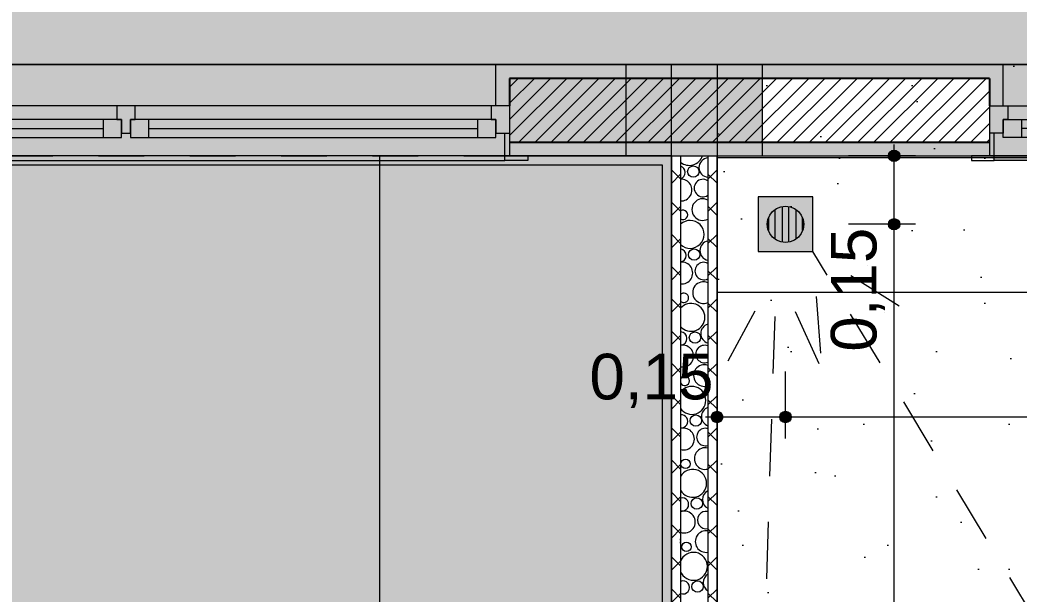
# Model space of a CAD drawing. Header units: metres. Extents: x -77 to -41.1, y -68 to -27.7.
# Drawn here: x -52.601 to -50.412, y -33.761 to -32.502 of the extents above; entities that cross this region are included whole.
import ezdxf
from ezdxf.enums import TextEntityAlignment as Align

# ---------------------------------------------------------------- set-up
doc = ezdxf.new("R2010")
doc.units = ezdxf.units.M
doc.header["$MEASUREMENT"] = 0
doc.linetypes.add('Dashed', pattern=[0.07, 0.045, -0.025])
doc.linetypes.add('HIDDEN2', pattern=[0.1875, 0.125, -0.0625])
for name, color, linetype in [('Concreto moldado in loco_Pilares.IFC Model', 7, 'Continuous'), ('COTAS PISOS', 7, 'Continuous'), ('Janelas Archicad', 7, 'Continuous'), ('PAREDE CONSTRUIR', 7, 'Continuous')]:
    doc.layers.add(name, color=color, linetype=linetype)
for name, color, linetype, lineweight in [('Concreto moldado in loco_Pilares.IFC Model_Caneta_No__241', 7, 'Continuous', 13), ('Concreto moldado in loco_Pilares.IFC Model_Caneta_No__4', 7, 'Continuous', 20), ('Janelas Archicad_Caneta_No__10', 7, 'Continuous', 5), ('Janelas Archicad_Caneta_No__241', 7, 'Continuous', 13), ('LAJES.EST_Caneta_No__241', 7, 'Continuous', 13), ('LAJES.EST_Caneta_No__96', 252, 'Continuous', 0), ('NOTAS PISOS_Caneta_No__98', 7, 'Continuous', 0), ('PAREDE CONSTRUIR_Caneta_No__241', 7, 'Continuous', 13), ('PAREDE CONSTRUIR_Caneta_No__3', 7, 'Continuous', 25), ('PAREDE CONSTRUIR_Caneta_No__83', 84, 'Continuous', 0), ('PAREDE CONSTRUIR_Caneta_No__96', 252, 'Continuous', 0), ('PISO - Rodapé_Caneta_No__11', 7, 'Continuous', 5), ('PISO_Caneta_No__241', 7, 'Continuous', 13), ('RALO_Caneta_No__96', 252, 'Continuous', 0)]:
    doc.layers.add(name, color=color, linetype=linetype, lineweight=lineweight)
for name, color, linetype, lineweight, true_color in [('COTAS PISOS_Caneta_No__25', 7, 'Continuous', 13, 0x982312), ('Janelas Archicad_Caneta_No__9', 7, 'Continuous', 5, 0x020202), ('LAJES.EST_Caneta_No__18', 7, 'Continuous', 0, 0xdfdfdf), ('LAJES.EST_Caneta_No__254', 7, 'Continuous', 0, 0xd1c9ad), ('PISO_Caneta_No__97', 7, 'Continuous', 5, 0x6b6b6b), ('RALO_Caneta_No__19', 7, 'Continuous', 0, 0xe9e9e9), ('ZONA_Caneta_No__56', 7, 'Continuous', 0, 0xffe495)]:
    doc.layers.add(name, color=color, linetype=linetype, lineweight=lineweight, true_color=true_color)
doc.styles.add('GENERATED_STYLE_1', font='arial.ttf')
doc.dimstyles.new('GENERATED_STYLE__1', dxfattribs={"dimtxt": 0.1, "dimasz": 0.0475, "dimexe": 0.18, "dimexo": 0.1, "dimgap": 0, "dimtad": 1, "dimtih": 1, "dimtoh": 1, "dimzin": 0, "dimdsep": 46, "dimtxsty": 'GENERATED_STYLE_1', "dimblk": 'ARROWHEAD_11', "dimblk1": 'ARROWHEAD_11', "dimblk2": 'ARROWHEAD_11', "dimcen": 0.09, "dimclrd": 256, "dimclre": 256, "dimclrt": 256, "dimadec": 0, "dimazin": 0, "dimtfac": 1, "dimtdec": 4, "dimtmove": 0, "dimatfit": 3, "dimfxl": 0, "dimtolj": 1, "dimtzin": 0, "dimarcsym": 0})
doc.dimstyles.new('GENERATED_STYLE__2', dxfattribs={"dimtxt": 0.1, "dimasz": 0.0475, "dimexe": 0.18, "dimexo": 0.1, "dimgap": 0, "dimtad": 1, "dimzin": 0, "dimdsep": 46, "dimtxsty": 'GENERATED_STYLE_1', "dimblk": 'ARROWHEAD_11', "dimblk1": 'ARROWHEAD_11', "dimblk2": 'ARROWHEAD_11', "dimcen": 0.09, "dimclrd": 256, "dimclre": 256, "dimclrt": 256, "dimadec": 0, "dimazin": 0, "dimtfac": 1, "dimtdec": 4, "dimtmove": 0, "dimatfit": 3, "dimfxl": 0, "dimtolj": 1, "dimtzin": 0, "dimarcsym": 0})
pattern_1 = [(45, (0, 0.5), (-0.159099, 0.159099), [0, -0.15, 0, -0.225]), (110, (0.5, 0.5), (0.21143084, 0.07695453), [0, -0.11, 0, -0.19])]
pattern_2 = [(45, (0, 0), (-0.01767767, 0.01767767), [])]
pattern_3 = [(45, (0, 0), (-0.03535534, 0.03535534), []), (135, (0, 0), (0.03535534, 0.03535534), [])]

# ---------------------------------------------------------------- blocks, each defined once
blk = doc.blocks.new('Horizontal Multi-Sash Window 26_5')
at = {"layer": 'Janelas Archicad', "linetype": 'Continuous', "lineweight": 0, "true_color": 0xffffff}
for points in [[(-1.25, 0), (1.25, 0), (1.25, 0.05), (1.24, 0.06), (-1.24, 0.06), (-1.25, 0.05)], [(0.36, 0.01), (-0.36, 0.01), (-0.36, -0.03), (-0.39, -0.03), (-0.39, -0.06), (0.39, -0.06), (0.39, -0.03), (0.36, -0.03)], [(0.36, -0.03), (0.36, 0.01), (-0.36, 0.01), (-0.36, -0.03)], [(0.4, -0.03), (0.4, 0.01), (0.36, 0.01), (0.36, -0.03)], [(0.41, -0.06), (0.41, 0), (0.4, 0), (0.4, -0.03), (0.39, -0.03), (0.39, -0.06)], [(0.41, 0), (0.41, -0.06), (0.43, -0.06), (0.43, -0.03), (0.42, -0.03), (0.42, 0)], [(0.42, 0.01), (0.42, -0.03), (0.46, -0.03), (0.46, 0.01)], [(1.18, 0.01), (0.46, 0.01), (0.46, -0.03), (0.43, -0.03), (0.43, -0.06), (1.21, -0.06), (1.21, -0.03), (1.18, -0.03)], [(1.18, -0.03), (1.18, 0.01), (0.46, 0.01), (0.46, -0.03)], [(1.22, -0.03), (1.22, 0.01), (1.18, 0.01), (1.18, -0.03)], [(1.25, -0.06), (1.25, 0), (1.22, 0), (1.22, -0.03), (1.21, -0.03), (1.21, -0.06)]]:
    blk.add_hatch(color=7, dxfattribs=at).paths.add_polyline_path(points)
at = {"layer": 'Janelas Archicad_Caneta_No__10', "color": 7, "linetype": 'Continuous', "lineweight": 5}
for p, q in [((1.29, 0.06), (1.24, 0.06)), ((1.24, 0.06), (1.24, 0.05)), ((1.25, 0.05), (1.24, 0.05)), ((1.24, 0.05), (1.24, 0)), ((1.24, 0.05), (1.29, 0.05)), ((1.25, 0), (1.25, 0.05)), ((1.29, 0.05), (1.29, 0.06)), ((1.24, 0), (1.25, 0))]:
    blk.add_line(p, q, dxfattribs=at)
at = {"layer": 'Janelas Archicad_Caneta_No__241', "color": 7, "linetype": 'Continuous', "lineweight": 13}
for p, q in [((1.25, 0.02), (1.25, 0.05)), ((1.25, 0.05), (1.29, 0.05)), ((1.25, 0), (1.25, 0.02)), ((1.25, -0.06), (1.25, 0)), ((1.22, -0.06), (1.22, -0.15)), ((1.25, -0.15), (1.22, -0.15))]:
    blk.add_line(p, q, dxfattribs=at)
at = {"layer": 'Janelas Archicad_Caneta_No__9', "color": 18, "linetype": 'Dashed', "lineweight": 5, "true_color": 0x020202}
blk.add_line((-1.25, 0.05), (1.25, 0.05), dxfattribs=at)
at = {"layer": 'Janelas Archicad_Caneta_No__9', "color": 18, "linetype": 'Continuous', "lineweight": 5, "true_color": 0x020202}
for p, q in [((-1.24, 0.06), (1.24, 0.06)), ((-0.36, 0.01), (0.36, 0.01)), ((-0.36, 0.01), (0.36, 0.01)), ((0.36, -0.03), (0.36, 0.01)), ((0.36, 0.01), (0.4, 0.01)), ((0.4, 0.01), (0.4, -0.03)), ((0.4, -0.03), (0.4, 0)), ((0.4, 0), (0.41, 0)), ((0.41, 0), (0.42, 0)), ((0.42, 0.01), (0.46, 0.01)), ((0.42, -0.03), (0.42, 0.01)), ((0.42, 0), (0.42, -0.03)), ((0.46, 0.01), (1.18, 0.01)), ((0.46, 0.01), (0.46, -0.03)), ((0.46, 0.01), (1.18, 0.01)), ((1.18, -0.03), (1.18, 0.01)), ((1.18, 0.01), (1.22, 0.01)), ((1.22, 0.01), (1.22, -0.03)), ((1.22, -0.03), (1.22, 0)), ((1.22, 0), (1.25, 0)), ((-0.36, -0.01), (0.36, -0.01)), ((0.46, -0.01), (1.18, -0.01)), ((0.36, -0.03), (-0.36, -0.03)), ((0.4, -0.03), (0.36, -0.03)), ((0.39, -0.06), (0.39, -0.03)), ((0.39, -0.03), (0.4, -0.03)), ((0.42, -0.03), (0.43, -0.03)), ((0.46, -0.03), (0.42, -0.03)), ((0.43, -0.03), (0.43, -0.06)), ((1.18, -0.03), (0.46, -0.03)), ((1.22, -0.03), (1.18, -0.03)), ((1.21, -0.06), (1.21, -0.03)), ((1.21, -0.03), (1.22, -0.03)), ((0.39, -0.06), (-0.39, -0.06)), ((0.41, -0.06), (0.39, -0.06)), ((0.43, -0.06), (0.41, -0.06)), ((1.21, -0.06), (0.43, -0.06)), ((1.25, -0.06), (1.21, -0.06)), ((-1.22, -0.15), (1.22, -0.15))]:
    blk.add_line(p, q, dxfattribs=at)
blk = doc.blocks.new('Horizontal Multi-Sash Window 26_3')
at = {"layer": 'Janelas Archicad', "linetype": 'Continuous', "lineweight": 0, "true_color": 0xffffff}
for points in [[(-0.75, 0), (0.75, 0), (0.75, 0.05), (0.74, 0.06), (-0.74, 0.06), (-0.75, 0.05)], [(-0.75, 0), (-0.75, -0.06), (-0.71, -0.06), (-0.71, -0.03), (-0.72, -0.03), (-0.72, 0)], [(-0.72, 0.01), (-0.72, -0.03), (-0.68, -0.03), (-0.68, 0.01)], [(-0.05, 0.01), (-0.68, 0.01), (-0.68, -0.03), (-0.71, -0.03), (-0.71, -0.06), (-0.02, -0.06), (-0.02, -0.03), (-0.05, -0.03)], [(-0.05, -0.03), (-0.05, 0.01), (-0.68, 0.01), (-0.68, -0.03)], [(-0.01, -0.03), (-0.01, 0.01), (-0.05, 0.01), (-0.05, -0.03)], [(0, -0.06), (0, 0), (-0.01, 0), (-0.01, -0.03), (-0.02, -0.03), (-0.02, -0.06)], [(0, 0), (0, -0.06), (0.02, -0.06), (0.02, -0.03), (0.01, -0.03), (0.01, 0)], [(0.01, 0.01), (0.01, -0.03), (0.05, -0.03), (0.05, 0.01)], [(0.68, 0.01), (0.05, 0.01), (0.05, -0.03), (0.02, -0.03), (0.02, -0.06), (0.71, -0.06), (0.71, -0.03), (0.68, -0.03)], [(0.68, -0.03), (0.68, 0.01), (0.05, 0.01), (0.05, -0.03)], [(0.72, -0.03), (0.72, 0.01), (0.68, 0.01), (0.68, -0.03)], [(0.75, -0.06), (0.75, 0), (0.72, 0), (0.72, -0.03), (0.71, -0.03), (0.71, -0.06)]]:
    blk.add_hatch(color=7, dxfattribs=at).paths.add_polyline_path(points)
at = {"layer": 'Janelas Archicad_Caneta_No__10', "color": 7, "linetype": 'Continuous', "lineweight": 5}
for p, q in [((-0.74, 0.06), (-0.79, 0.06)), ((-0.79, 0.06), (-0.79, 0.05)), ((-0.79, 0.05), (-0.74, 0.05)), ((-0.74, 0.05), (-0.75, 0.05)), ((-0.75, 0.05), (-0.75, 0)), ((-0.74, 0.05), (-0.74, 0.06)), ((-0.74, 0), (-0.74, 0.05)), ((0.79, 0.06), (0.74, 0.06)), ((0.74, 0.06), (0.74, 0.05)), ((0.75, 0.05), (0.74, 0.05)), ((0.74, 0.05), (0.74, 0)), ((0.74, 0.05), (0.79, 0.05)), ((0.75, 0), (0.75, 0.05)), ((0.79, 0.05), (0.79, 0.06)), ((-0.75, 0), (-0.74, 0)), ((0.74, 0), (0.75, 0))]:
    blk.add_line(p, q, dxfattribs=at)
at = {"layer": 'Janelas Archicad_Caneta_No__241', "color": 7, "linetype": 'Continuous', "lineweight": 13}
for p, q in [((-0.79, 0.05), (-0.75, 0.05)), ((-0.75, 0.02), (-0.75, 0.05)), ((0.75, 0.02), (0.75, 0.05)), ((0.75, 0.05), (0.79, 0.05)), ((-0.75, 0), (-0.75, 0.02)), ((-0.75, -0.06), (-0.75, 0)), ((0.75, 0), (0.75, 0.02)), ((0.75, -0.06), (0.75, 0)), ((-0.72, -0.06), (-0.72, -0.15)), ((0.72, -0.06), (0.72, -0.15)), ((-0.75, -0.15), (-0.72, -0.15)), ((0.75, -0.15), (0.72, -0.15))]:
    blk.add_line(p, q, dxfattribs=at)
at = {"layer": 'Janelas Archicad_Caneta_No__9', "color": 18, "linetype": 'Dashed', "lineweight": 5, "true_color": 0x020202}
blk.add_line((-0.75, 0.05), (0.75, 0.05), dxfattribs=at)
at = {"layer": 'Janelas Archicad_Caneta_No__9', "color": 18, "linetype": 'Continuous', "lineweight": 5, "true_color": 0x020202}
for p, q in [((-0.74, 0.06), (0.74, 0.06)), ((-0.75, 0), (-0.72, 0)), ((-0.72, 0.01), (-0.68, 0.01)), ((-0.72, -0.03), (-0.72, 0.01)), ((-0.72, 0), (-0.72, -0.03)), ((-0.68, 0.01), (-0.05, 0.01)), ((-0.68, 0.01), (-0.68, -0.03)), ((-0.68, 0.01), (-0.05, 0.01)), ((-0.05, -0.03), (-0.05, 0.01)), ((-0.05, 0.01), (-0.01, 0.01)), ((-0.01, 0.01), (-0.01, -0.03)), ((-0.01, -0.03), (-0.01, 0)), ((-0.01, 0), (0, 0)), ((0, 0), (0.01, 0)), ((0.01, 0.01), (0.05, 0.01)), ((0.01, -0.03), (0.01, 0.01)), ((0.01, 0), (0.01, -0.03)), ((0.05, 0.01), (0.68, 0.01)), ((0.05, 0.01), (0.05, -0.03)), ((0.05, 0.01), (0.68, 0.01)), ((0.68, -0.03), (0.68, 0.01)), ((0.68, 0.01), (0.72, 0.01)), ((0.72, 0.01), (0.72, -0.03)), ((0.72, -0.03), (0.72, 0)), ((0.72, 0), (0.75, 0)), ((-0.68, -0.01), (-0.05, -0.01)), ((0.05, -0.01), (0.68, -0.01)), ((-0.72, -0.03), (-0.71, -0.03)), ((-0.68, -0.03), (-0.72, -0.03)), ((-0.71, -0.03), (-0.71, -0.06)), ((-0.05, -0.03), (-0.68, -0.03)), ((-0.01, -0.03), (-0.05, -0.03)), ((-0.02, -0.06), (-0.02, -0.03)), ((-0.02, -0.03), (-0.01, -0.03)), ((0.01, -0.03), (0.02, -0.03)), ((0.05, -0.03), (0.01, -0.03)), ((0.02, -0.03), (0.02, -0.06)), ((0.68, -0.03), (0.05, -0.03)), ((0.72, -0.03), (0.68, -0.03)), ((0.71, -0.06), (0.71, -0.03)), ((0.71, -0.03), (0.72, -0.03)), ((-0.71, -0.06), (-0.75, -0.06)), ((-0.02, -0.06), (-0.71, -0.06)), ((0, -0.06), (-0.02, -0.06)), ((0.02, -0.06), (0, -0.06)), ((0.71, -0.06), (0.02, -0.06)), ((0.75, -0.06), (0.71, -0.06)), ((-0.72, -0.15), (0.72, -0.15))]:
    blk.add_line(p, q, dxfattribs=at)
blk = doc.blocks.new('*X127')
at = {"layer": 'PAREDE CONSTRUIR_Caneta_No__96', "color": 252, "linetype": 'Continuous', "lineweight": 0}
for centre, radius in [((-51.1259, -32.8342), 0.0125), ((-51.124, -33.0162), 0.0125), ((-51.1222, -33.1982), 0.0125), ((-51.1203, -33.3802), 0.0125), ((-51.1429, -33.4751), 0.0103), ((-51.1184, -33.5622), 0.0125), ((-51.1411, -33.6571), 0.0103), ((-51.1166, -33.7442), 0.0125)]:
    blk.add_circle(centre, radius, dxfattribs=at)
for centre, radius, start, end in [((-51.1347, -32.7899), 0.0306, 230.882, 341.3854), ((-51.0922, -32.8254), 0.0213, 95.02, 264.98), ((-51.1578, -32.836), 0.0143, 285.1617, 74.8383), ((-51.1529, -32.8747), 0.0239, 267.3747, 92.6253), ((-51.1049, -32.8703), 0.0192, 55.3986, 304.6014), ((-51.1054, -32.9175), 0.0237, 61.1882, 298.8118), ((-51.1485, -32.9291), 0.0103, 237.5417, 122.4583), ((-51.1329, -32.9719), 0.0306, 226.2519, 133.7481), ((-51.1559, -33.018), 0.0143, 277.5768, 82.4232), ((-51.0903, -33.0074), 0.0213, 100.0575, 259.9425), ((-51.1511, -33.0567), 0.0239, 262.9046, 97.0954), ((-51.1031, -33.0523), 0.0192, 61.8879, 298.1121), ((-51.1036, -33.0995), 0.0237, 66.1989, 293.8011), ((-51.1466, -33.1111), 0.0103, 224.2746, 135.7254), ((-51.131, -33.1539), 0.0306, 221.231, 138.769), ((-51.0885, -33.1894), 0.0213, 105.175, 254.825), ((-51.1541, -33.2), 0.0143, 270.1241, 89.8759), ((-51.1492, -33.2387), 0.0239, 258.3905, 101.6095), ((-51.1012, -33.2343), 0.0192, 68.0045, 291.9955), ((-51.1017, -33.2815), 0.0237, 71.0227, 288.9773), ((-51.1448, -33.2931), 0.0103, 206.4505, 153.5495), ((-51.1292, -33.3359), 0.0306, 215.6465, 144.3535), ((-51.0866, -33.3714), 0.0213, 110.4201, 249.5799), ((-51.1522, -33.382), 0.0143, 262.6734, 97.3266), ((-51.1474, -33.4207), 0.0239, 253.8019, 106.1981), ((-51.0994, -33.4163), 0.0192, 73.8669, 286.1331), ((-51.0999, -33.4635), 0.0237, 75.7104, 284.2896), ((-51.1273, -33.5179), 0.0306, 209.1676, 150.8324), ((-51.1504, -33.564), 0.0143, 255.0952, 104.9048), ((-51.0848, -33.5534), 0.0213, 115.8511, 244.1489), ((-51.1455, -33.6027), 0.0239, 249.1038, 110.8962), ((-51.0975, -33.5983), 0.0192, 79.5601, 280.4399), ((-51.1748, -33.6444), 0.0213, 346.9115, 13.0885), ((-51.098, -33.6455), 0.0237, 80.3021, 279.6979), ((-51.1255, -33.6999), 0.0306, 200.9702, 159.0298), ((-51.0829, -33.7354), 0.0213, 121.5449, 238.4551), ((-51.1485, -33.746), 0.0143, 247.238, 112.762)]:
    blk.add_arc(centre, radius, start, end, dxfattribs=at)
blk = doc.blocks.new('Símbolo Inclinação 20_11')
at = {"layer": 'NOTAS PISOS_Caneta_No__98', "color": 7, "linetype": 'HIDDEN2', "lineweight": 0}
for p in [(4.5851, 0.1), (0, 0), (4.5851, -0.1)]:
    blk.add_line(p, (4.7851, 0), dxfattribs=at)
at = {"layer": 'NOTAS PISOS_Caneta_No__98', "color": 7, "linetype": 'HIDDEN2', "lineweight": 0, "style": 'GENERATED_STYLE_1'}
blk.add_attdef('txt', text='', height=0.075, rotation=180, dxfattribs=at).set_placement((2.221, 0.1536), align=Align.BOTTOM_LEFT)
blk = doc.blocks.new('Símbolo Inclinação 20_12')
at = {"layer": 'NOTAS PISOS_Caneta_No__98', "color": 7, "linetype": 'HIDDEN2', "lineweight": 0}
for p in [(3.8498, 0.1), (0, 0), (3.8498, -0.1)]:
    blk.add_line(p, (4.0498, 0), dxfattribs=at)
at = {"layer": 'NOTAS PISOS_Caneta_No__98', "color": 7, "linetype": 'HIDDEN2', "lineweight": 0, "style": 'GENERATED_STYLE_1'}
blk.add_attdef('txt', text='', height=0.075, dxfattribs=at).set_placement((1.838, -0.1088), align=Align.BOTTOM_LEFT)
blk = doc.blocks.new('*D201')
at = {"layer": 'COTAS PISOS_Caneta_No__25', "linetype": 'Continuous', "lineweight": 13, "true_color": 0x982312}
for points in [[(-50.6985, -32.9497), (-50.6976, -32.9545), (-50.6949, -32.9585), (-50.6908, -32.9612), (-50.686, -32.9622), (-50.6812, -32.9612), (-50.6772, -32.9585), (-50.6745, -32.9545), (-50.6735, -32.9497), (-50.6745, -32.9449), (-50.6772, -32.9409), (-50.6812, -32.9381), (-50.686, -32.9372), (-50.6908, -32.9381), (-50.6949, -32.9409), (-50.6976, -32.9449)], [(-50.6985, -37.1002), (-50.6976, -37.105), (-50.6949, -37.109), (-50.6908, -37.1117), (-50.686, -37.1127), (-50.6812, -37.1117), (-50.6772, -37.109), (-50.6745, -37.105), (-50.6735, -37.1002), (-50.6745, -37.0954), (-50.6772, -37.0914), (-50.6812, -37.0887), (-50.686, -37.0877), (-50.6908, -37.0887), (-50.6949, -37.0914), (-50.6976, -37.0954)]]:
    blk.add_hatch(color=24, dxfattribs=at).paths.add_polyline_path(points)
at = {"layer": 'COTAS PISOS_Caneta_No__25', "color": 24, "linetype": 'Continuous', "lineweight": 13, "true_color": 0x982312}
for p, q in [((-50.6985, -32.9497), (-50.786, -32.9497)), ((-50.686, -37.0877), (-50.686, -32.9622)), ((-50.6392, -32.9497), (-50.6735, -32.9497)), ((-50.6985, -37.1002), (-50.786, -37.1002)), ((-50.686, -37.1252), (-50.686, -37.1127)), ((-50.6392, -37.1002), (-50.6735, -37.1002))]:
    blk.add_line(p, q, dxfattribs=at)
for centre in [(-50.686, -32.9497), (-50.686, -37.1002)]:
    blk.add_circle(centre, 0.0125, dxfattribs=at)
at = {"layer": 'COTAS PISOS_Caneta_No__25', "color": 24, "lineweight": 13, "true_color": 0x982312, "char_height": 0.1, "attachment_point": 7, "rotation": 90, "style": 'GENERATED_STYLE_1'}
for s, insert in [('\\A1;{\\pql;\\fArial|b0|i0|c0|p0;\\W1.000000;0,15}', (-50.706, -33.2291)), ('\\A1;{\\pql;\\fArial|b0|i0|c0|p0;\\W1.000000;4,15}', (-50.706, -35.2919))]:
    blk.add_mtext(s, dxfattribs=dict(at, insert=insert))
blk = doc.blocks.new('ARROWHEAD_11')
at = {"color": 0, "linetype": 'Continuous', "lineweight": 0}
blk.add_line((0, 0), (-1, 0), dxfattribs=at)
at = {"color": 0, "linetype": 'Continuous', "lineweight": 0, "const_width": 0.25, "flags": 128}
blk.add_lwpolyline([(-0.125, 0, 1), (0.125, 0, 1)], format="xyb", close=True, dxfattribs=at)
blk = doc.blocks.new('*D202')
at = {"layer": 'COTAS PISOS_Caneta_No__25', "linetype": 'Continuous', "lineweight": 13, "true_color": 0x982312}
for points in [[(-50.6985, -32.7997), (-50.6976, -32.8045), (-50.6949, -32.8085), (-50.6908, -32.8112), (-50.686, -32.8122), (-50.6812, -32.8112), (-50.6772, -32.8085), (-50.6745, -32.8045), (-50.6735, -32.7997), (-50.6745, -32.7949), (-50.6772, -32.7909), (-50.6812, -32.7881), (-50.686, -32.7872), (-50.6908, -32.7881), (-50.6949, -32.7909), (-50.6976, -32.7949)], [(-50.6985, -32.9497), (-50.6976, -32.9545), (-50.6949, -32.9585), (-50.6908, -32.9612), (-50.686, -32.9622), (-50.6812, -32.9612), (-50.6772, -32.9585), (-50.6745, -32.9545), (-50.6735, -32.9497), (-50.6745, -32.9449), (-50.6772, -32.9409), (-50.6812, -32.9381), (-50.686, -32.9372), (-50.6908, -32.9381), (-50.6949, -32.9409), (-50.6976, -32.9449)]]:
    blk.add_hatch(color=24, dxfattribs=at).paths.add_polyline_path(points)
at = {"layer": 'COTAS PISOS_Caneta_No__25', "color": 24, "linetype": 'Continuous', "lineweight": 13, "true_color": 0x982312}
for p, q in [((-50.686, -32.7872), (-50.686, -32.7747)), ((-50.6985, -32.7997), (-50.786, -32.7997)), ((-50.6392, -32.7997), (-50.6735, -32.7997)), ((-50.686, -32.9372), (-50.686, -32.8122)), ((-50.6985, -32.9497), (-50.786, -32.9497)), ((-50.6392, -32.9497), (-50.6735, -32.9497))]:
    blk.add_line(p, q, dxfattribs=at)
for centre in [(-50.686, -32.7997), (-50.686, -32.9497)]:
    blk.add_circle(centre, 0.0125, dxfattribs=at)
blk = doc.blocks.new('*D203')
at = {"layer": 'COTAS PISOS_Caneta_No__25', "linetype": 'Continuous', "lineweight": 13, "true_color": 0x982312}
for points in [[(-51.0865, -33.3723), (-51.0856, -33.3771), (-51.0829, -33.3812), (-51.0788, -33.3839), (-51.074, -33.3848), (-51.0693, -33.3839), (-51.0652, -33.3812), (-51.0625, -33.3771), (-51.0615, -33.3723), (-51.0625, -33.3676), (-51.0652, -33.3635), (-51.0693, -33.3608), (-51.074, -33.3598), (-51.0788, -33.3608), (-51.0829, -33.3635), (-51.0856, -33.3676)], [(-50.9365, -33.3723), (-50.9356, -33.3771), (-50.9329, -33.3812), (-50.9288, -33.3839), (-50.924, -33.3848), (-50.9193, -33.3839), (-50.9152, -33.3812), (-50.9125, -33.3771), (-50.9115, -33.3723), (-50.9125, -33.3676), (-50.9152, -33.3635), (-50.9193, -33.3608), (-50.924, -33.3598), (-50.9288, -33.3608), (-50.9329, -33.3635), (-50.9356, -33.3676)]]:
    blk.add_hatch(color=24, dxfattribs=at).paths.add_polyline_path(points)
at = {"layer": 'COTAS PISOS_Caneta_No__25', "color": 24, "linetype": 'Continuous', "lineweight": 13, "true_color": 0x982312}
for p, q in [((-50.924, -33.3598), (-50.924, -33.2723)), ((-51.074, -33.3598), (-51.074, -33.3255)), ((-51.099, -33.3723), (-51.0865, -33.3723)), ((-51.0615, -33.3723), (-50.9365, -33.3723)), ((-51.074, -33.4723), (-51.074, -33.3848)), ((-50.924, -33.4192), (-50.924, -33.3848))]:
    blk.add_line(p, q, dxfattribs=at)
for centre in [(-51.074, -33.3723), (-50.924, -33.3723)]:
    blk.add_circle(centre, 0.0125, dxfattribs=at)
at = {"layer": 'COTAS PISOS_Caneta_No__25', "color": 24, "lineweight": 13, "true_color": 0x982312, "insert": (-51.3535, -33.3523), "char_height": 0.1, "attachment_point": 7, "style": 'GENERATED_STYLE_1'}
blk.add_mtext('\\A1;{\\pql;\\fArial|b0|i0|c0|p0;\\W1.000000;0,15}', dxfattribs=at)
blk = doc.blocks.new('*D204')
at = {"layer": 'COTAS PISOS_Caneta_No__25', "linetype": 'Continuous', "lineweight": 13, "true_color": 0x982312}
for points in [[(-50.9365, -33.3723), (-50.9356, -33.3771), (-50.9329, -33.3812), (-50.9288, -33.3839), (-50.924, -33.3848), (-50.9193, -33.3839), (-50.9152, -33.3812), (-50.9125, -33.3771), (-50.9115, -33.3723), (-50.9125, -33.3676), (-50.9152, -33.3635), (-50.9193, -33.3608), (-50.924, -33.3598), (-50.9288, -33.3608), (-50.9329, -33.3635), (-50.9356, -33.3676)], [(-45.8546, -33.3723), (-45.8536, -33.3771), (-45.8509, -33.3812), (-45.8469, -33.3839), (-45.8421, -33.3848), (-45.8373, -33.3839), (-45.8332, -33.3812), (-45.8305, -33.3771), (-45.8296, -33.3723), (-45.8305, -33.3676), (-45.8332, -33.3635), (-45.8373, -33.3608), (-45.8421, -33.3598), (-45.8469, -33.3608), (-45.8509, -33.3635), (-45.8536, -33.3676)]]:
    blk.add_hatch(color=24, dxfattribs=at).paths.add_polyline_path(points)
at = {"layer": 'COTAS PISOS_Caneta_No__25', "color": 24, "linetype": 'Continuous', "lineweight": 13, "true_color": 0x982312}
for p, q in [((-50.924, -33.3598), (-50.924, -33.2723)), ((-45.8421, -33.3598), (-45.8421, -33.2723)), ((-50.9115, -33.3723), (-45.8546, -33.3723)), ((-50.924, -33.4192), (-50.924, -33.3848)), ((-45.8421, -33.4192), (-45.8421, -33.3848))]:
    blk.add_line(p, q, dxfattribs=at)
for centre in [(-50.924, -33.3723), (-45.8421, -33.3723)]:
    blk.add_circle(centre, 0.0125, dxfattribs=at)
at = {"layer": 'COTAS PISOS_Caneta_No__25', "color": 24, "lineweight": 13, "true_color": 0x982312, "char_height": 0.1, "attachment_point": 7, "style": 'GENERATED_STYLE_1'}
for s, insert in [('\\A1;{\\pql;\\fArial|b0|i0|c0|p0;\\W1.000000;5,08}', (-48.65, -33.3523)), ('\\A1;{\\pql;\\fArial|b0|i0|c0|p0;\\W1.000000;0,15}', (-46.1215, -33.3523))]:
    blk.add_mtext(s, dxfattribs=dict(at, insert=insert))
blk = doc.blocks.new('Rectangular Floor Drain 26')
at = {"layer": 'RALO_Caneta_No__19', "linetype": 'Continuous', "lineweight": 0, "true_color": 0xe9e9e9}
h = blk.add_hatch(color=254, dxfattribs=at)
h.paths.add_polyline_path([(-0.06, 0.06), (-0.06, -0.06), (0.06, -0.06), (0.06, 0.06)])
h.paths.add_polyline_path([(0.04, 0), (0.0386, -0.0104), (0.0346, -0.02), (0.0283, -0.0283), (0.02, -0.0346), (0.0104, -0.0386), (0, -0.04), (-0.0104, -0.0386), (-0.02, -0.0346), (-0.0283, -0.0283), (-0.0346, -0.02), (-0.0386, -0.0104), (-0.04, 0), (-0.0386, 0.0104), (-0.0346, 0.02), (-0.0283, 0.0283), (-0.02, 0.0346), (-0.0104, 0.0386), (0, 0.04), (0.0104, 0.0386), (0.02, 0.0346), (0.0283, 0.0283), (0.0346, 0.02), (0.0386, 0.0104)], flags=0)
for points in [[(-0.0386, 0.0104), (-0.039, 0.0075), (0.039, 0.0075), (0.0386, 0.0104), (0.0346, 0.02), (0.0327, 0.0225), (-0.0327, 0.0225), (-0.0346, 0.02)], [(-0.0283, 0.0283), (-0.0327, 0.0225), (0.0327, 0.0225), (0.0283, 0.0283), (0.02, 0.0346), (0.0131, 0.0375), (-0.0131, 0.0375), (-0.02, 0.0346)], [(-0.0131, 0.0375), (0.0131, 0.0375), (0.0104, 0.0386), (0, 0.04), (-0.0104, 0.0386)], [(-0.039, 0.0075), (-0.04, 0), (-0.039, -0.0075), (0.039, -0.0075), (0.04, 0), (0.039, 0.0075)], [(-0.039, -0.0075), (-0.0386, -0.0104), (-0.0346, -0.02), (-0.0327, -0.0225), (0.0327, -0.0225), (0.0346, -0.02), (0.0386, -0.0104), (0.039, -0.0075)], [(-0.0327, -0.0225), (-0.0283, -0.0283), (-0.02, -0.0346), (-0.0131, -0.0375), (0.0131, -0.0375), (0.02, -0.0346), (0.0283, -0.0283), (0.0327, -0.0225)], [(0.0131, -0.0375), (-0.0131, -0.0375), (-0.0104, -0.0386), (0, -0.04), (0.0104, -0.0386)]]:
    blk.add_hatch(color=254, dxfattribs=at).paths.add_polyline_path(points)
at = {"layer": 'RALO_Caneta_No__96', "color": 252, "linetype": 'Continuous', "lineweight": 0}
for p, q in [((-0.06, 0.06), (-0.06, -0.06)), ((0.06, 0.06), (-0.06, 0.06)), ((0.06, -0.06), (0.06, 0.06)), ((-0.0346, 0.02), (-0.0283, 0.0283)), ((-0.0327, 0.0225), (0.0327, 0.0225)), ((-0.0283, 0.0283), (-0.02, 0.0346)), ((-0.02, 0.0346), (-0.0104, 0.0386)), ((0.0131, 0.0375), (-0.0131, 0.0375)), ((-0.0104, 0.0386), (0, 0.04)), ((0, 0.04), (0.0104, 0.0386)), ((0.0104, 0.0386), (0.02, 0.0346)), ((0.02, 0.0346), (0.0283, 0.0283)), ((0.0283, 0.0283), (0.0346, 0.02)), ((-0.04, 0), (-0.0386, 0.0104)), ((-0.0386, -0.0104), (-0.04, 0)), ((0.039, 0.0075), (-0.039, 0.0075)), ((-0.0386, 0.0104), (-0.0346, 0.02)), ((0.0346, 0.02), (0.0386, 0.0104)), ((0.0386, 0.0104), (0.04, 0)), ((0.04, 0), (0.0386, -0.0104)), ((-0.039, -0.0075), (0.039, -0.0075)), ((-0.0346, -0.02), (-0.0386, -0.0104)), ((-0.0283, -0.0283), (-0.0346, -0.02)), ((0.0346, -0.02), (0.0283, -0.0283)), ((0.0386, -0.0104), (0.0346, -0.02)), ((0.0327, -0.0225), (-0.0327, -0.0225)), ((-0.02, -0.0346), (-0.0283, -0.0283)), ((-0.0104, -0.0386), (-0.02, -0.0346)), ((-0.0131, -0.0375), (0.0131, -0.0375)), ((0, -0.04), (-0.0104, -0.0386)), ((0.0104, -0.0386), (0, -0.04)), ((0.02, -0.0346), (0.0104, -0.0386)), ((0.0283, -0.0283), (0.02, -0.0346)), ((-0.06, -0.06), (0.06, -0.06))]:
    blk.add_line(p, q, dxfattribs=at)

msp = doc.modelspace()

# ---------------------------------------------------------------- hatches: boundary and pattern name
at = {"layer": 'Concreto moldado in loco_Pilares.IFC Model', "linetype": 'Continuous', "lineweight": 0, "true_color": 0x000000}
msp.add_hatch(color=18, dxfattribs=at).paths.add_polyline_path([(-51.274, -32.5997), (-51.274, -32.7997), (-50.974, -32.7997), (-50.974, -32.5997)])
at = {"layer": 'LAJES.EST_Caneta_No__18', "linetype": 'Continuous', "lineweight": 0, "true_color": 0xdfdfdf}
h = msp.add_hatch(dxfattribs=at)
h.set_pattern_fill('Piso_Externo__0003', color=254, style=0, pattern_type=2)
h.set_pattern_definition([(45, (0, 0.6), (-0.1909188, 0.1909188), [0, -0.18, 0, -0.27]), (110, (0.6, 0.6), (0.253717, 0.09234544), [0, -0.132, 0, -0.228])])
h.paths.add_polyline_path([(-76.514, -65.1016), (-73.814, -65.1016, -0.414214), (-75.814, -67.1016), (-66.814, -67.1016, -0.414214), (-68.814, -65.1016), (-68.814, -62.301), (-68.814, -45.4002, -0.414214), (-66.514, -43.1002), (-65.914, -43.1002), (-65.914, -42.3002), (-66.514, -42.3002), (-66.514, -38.2041), (-65.114, -38.2041), (-65.114, -36.7038), (-66.514, -36.7038), (-66.514, -32.5997), (-65.114, -32.5997), (-56.714, -32.5997), (-53.814, -32.5997), (-44.014, -32.5997), (-44.014, -42.3002), (-53.814, -42.3002), (-53.814, -47.1002), (-44.014, -47.1002), (-44.014, -50.8516), (-45.6136, -50.8516), (-45.6136, -52.3506), (-44.014, -52.3506), (-44.014, -60.3006), (-48.9163, -60.3006), (-48.9163, -61.1006), (-44.3609, -61.1006), (-44.3609, -67.1016), (-44.014, -67.1016), (-41.514, -67.1016), (-41.514, -28.1016), (-41.714, -28.1016), (-41.714, -60.3006), (-43.014, -60.3006), (-43.014, -30.0016), (-66.514, -30.0016), (-66.514, -28.1016), (-76.514, -28.1016)])
h.paths.add_polyline_path([(-73.814, -45.1016), (-76.314, -45.1016), (-76.314, -43.0892), (-75.7984, -43.0908, -0.414214), (-73.8139, -45.0876)], flags=0)
h.paths.add_polyline_path([(-73.814, -45.5846, -0.009328), (-73.814, -45.6604)], flags=0)
h.paths.add_polyline_path([(-52.814, -46.3002), (-52.814, -43.1002), (-44.014, -43.1002), (-44.014, -46.3002)], flags=0)
h.paths.add_polyline_path([(-67.714, -34.1), (-76.314, -34.1), (-76.314, -32.5997), (-67.714, -32.5997)], flags=0)
at = {"layer": 'LAJES.EST_Caneta_No__254', "linetype": 'Continuous', "lineweight": 0, "true_color": 0xd1c9ad}
h = msp.add_hatch(dxfattribs=at)
h.set_pattern_fill('Haie_OD_0003', color=9, style=0, pattern_type=2)
h.set_pattern_definition(pattern_1)
h.paths.add_polyline_path([(-65.114, -47.1002), (-66.514, -47.1002), (-66.514, -60.3006), (-56.514, -60.3006), (-44.014, -60.3006), (-44.014, -56.6006), (-50.5957, -56.6006), (-50.5957, -54.2479), (-52.6157, -54.2479), (-52.6157, -52.5506), (-50.5957, -52.5506), (-45.6136, -52.5506), (-45.6136, -50.8516), (-44.014, -50.8516), (-44.014, -47.1002), (-53.814, -47.1002), (-53.814, -42.3002), (-44.014, -42.3002), (-44.014, -37.1002), (-51.174, -37.1002), (-51.174, -32.5997), (-53.814, -32.5997), (-56.714, -32.5997), (-58.7637, -32.5997), (-58.7637, -34.9038), (-63.464, -34.9038), (-63.464, -36.5038), (-65.114, -36.5038), (-65.114, -38.4037), (-63.464, -38.4037), (-63.464, -42.1002), (-65.114, -42.1002), (-65.114, -42.3002)])
h.paths.add_polyline_path([(-60.5596, -42.1002), (-60.5596, -38.4037), (-58.8637, -38.4037), (-58.8637, -42.1002)], flags=0)
h.paths.add_polyline_path([(-59.064, -48.7001), (-59.064, -47.3002), (-56.714, -47.3002), (-56.714, -48.7001)], flags=0)
at = {"layer": 'LAJES.EST_Caneta_No__96', "linetype": 'Continuous', "lineweight": 0}
h = msp.add_hatch(dxfattribs=at)
h.set_pattern_fill('Haie_OD_0003', color=252, style=0, pattern_type=2)
h.set_pattern_definition(pattern_1)
h.paths.add_polyline_path([(-51.074, -37.1002), (-44.014, -37.1002), (-44.014, -32.5997), (-51.074, -32.5997)])
at = {"layer": 'PAREDE CONSTRUIR', "linetype": 'Continuous', "lineweight": 0, "true_color": 0xffffff}
for points in [[(-51.5588, -32.5997), (-53.9988, -32.5997), (-53.9988, -32.6897), (-51.5588, -32.6897)], [(-51.5588, -32.5997), (-51.5588, -32.6897), (-51.5288, -32.6897), (-51.5288, -32.6297), (-51.5288, -32.5997)], [(-51.174, -32.5997), (-51.5288, -32.5997), (-51.5288, -32.6297), (-51.174, -32.6297)], [(-50.4768, -32.5997), (-51.174, -32.5997), (-51.174, -32.6297), (-50.4768, -32.6297)], [(-50.4468, -32.5997), (-50.4768, -32.5997), (-50.4768, -32.6297), (-50.4768, -32.6897), (-50.4468, -32.6897)], [(-50.4468, -32.5997), (-50.4468, -32.6897), (-49.0068, -32.6897), (-49.0068, -32.5997)], [(-51.5288, -32.7697), (-51.5288, -32.7997), (-51.174, -32.7997), (-51.174, -32.7697)], [(-51.174, -32.7997), (-50.4768, -32.7997), (-50.4768, -32.7697), (-51.174, -32.7697)]]:
    msp.add_hatch(color=7, dxfattribs=at).paths.add_polyline_path(points)
at = {"layer": 'PAREDE CONSTRUIR', "linetype": 'Continuous', "lineweight": 0, "true_color": 0x000000}
h = msp.add_hatch(dxfattribs=at)
h.set_pattern_fill('common_brick_0003', color=18, style=0, pattern_type=2)
h.set_pattern_definition(pattern_2)
h.paths.add_polyline_path([(-51.5288, -32.6297), (-51.5288, -32.6897), (-51.5288, -32.7497), (-51.5288, -32.7697), (-51.174, -32.7697), (-51.174, -32.6297)])
h = msp.add_hatch(dxfattribs=at)
h.set_pattern_fill('common_brick_0003', color=18, style=0, pattern_type=2)
h.set_pattern_definition(pattern_2)
h.paths.add_polyline_path([(-51.174, -32.6297), (-51.174, -32.7697), (-50.4768, -32.7697), (-50.4768, -32.7497), (-50.4768, -32.6897), (-50.4768, -32.6297)])
at = {"layer": 'PAREDE CONSTRUIR_Caneta_No__83', "linetype": 'Continuous', "lineweight": 0}
h = msp.add_hatch(dxfattribs=at)
h.set_pattern_fill('Placomur_0003', color=84, style=0, pattern_type=2)
h.set_pattern_definition(pattern_3)
h.paths.add_polyline_path([(-51.174, -32.7997), (-51.174, -37.1002), (-51.154, -37.1002), (-51.154, -32.7997)])
h = msp.add_hatch(dxfattribs=at)
h.set_pattern_fill('Placomur_0003', color=84, style=0, pattern_type=2)
h.set_pattern_definition(pattern_3)
h.paths.add_polyline_path([(-51.094, -32.7997), (-51.094, -37.1002), (-51.074, -37.1002), (-51.074, -32.7997)])
at = {"layer": 'PISO_Caneta_No__97', "linetype": 'Continuous', "lineweight": 5, "true_color": 0x6b6b6b}
h = msp.add_hatch(dxfattribs=at)
h.set_pattern_fill('Ceramica_200_x_200_0003', color=251, style=0, pattern_type=2)
h.set_pattern_definition([(0, (-53.814, -42.1002), (0, 2), []), (90, (-53.814, -42.1002), (-2, 0), [])])
h.paths.add_polyline_path([(-54.374, -34.9997), (-56.574, -34.9997), (-56.574, -36.5038), (-54.374, -36.5038), (-53.814, -36.5038), (-53.814, -37.2402), (-53.814, -42.1002), (-44.214, -42.1002), (-44.214, -37.2402), (-51.174, -37.2402), (-51.174, -32.7997), (-53.814, -32.7997), (-54.374, -32.7997)])
h = msp.add_hatch(dxfattribs=at)
h.set_pattern_fill('Ceramica_200_x_200_0003', color=251, style=0, pattern_type=2)
h.set_pattern_definition([(0, (-45.694, -37.1002), (0, 2), []), (90, (-45.694, -37.1002), (-2, 0), [])])
h.paths.add_polyline_path([(-45.694, -37.1177), (-51.074, -37.1177), (-51.074, -32.7997), (-45.694, -32.7997)])

# ---------------------------------------------------------------- linework, layer by layer
at = {"layer": 'Concreto moldado in loco_Pilares.IFC Model_Caneta_No__241', "color": 7, "linetype": 'Continuous', "lineweight": 13, "flags": 128}
msp.add_lwpolyline([(-51.274, -32.5997), (-51.274, -32.7997), (-50.974, -32.7997), (-50.974, -32.5997)], close=True, dxfattribs=at)
at = {"layer": 'Concreto moldado in loco_Pilares.IFC Model_Caneta_No__4', "color": 7, "linetype": 'Continuous', "lineweight": 20, "flags": 128}
msp.add_lwpolyline([(-51.274, -32.5997), (-51.274, -32.7997), (-50.974, -32.7997), (-50.974, -32.5997)], close=True, dxfattribs=at)
at = {"layer": 'LAJES.EST_Caneta_No__241', "color": 7, "linetype": 'Continuous', "lineweight": 13, "flags": 128}
for points in [[(-65.914, -42.3002), (-66.514, -42.3002), (-66.514, -38.2041), (-65.114, -38.2041), (-65.114, -36.7038), (-66.514, -36.7038), (-66.514, -32.5997), (-65.114, -32.5997), (-56.714, -32.5997), (-53.814, -32.5997), (-44.014, -32.5997), (-44.014, -42.3002), (-53.814, -42.3002), (-53.814, -47.1002), (-44.014, -47.1002), (-44.014, -50.8516), (-45.6136, -50.8516), (-45.6136, -52.3506), (-44.014, -52.3506), (-44.014, -60.3006), (-48.9163, -60.3006)], [(-65.914, -42.3002), (-66.514, -42.3002), (-66.514, -38.2041), (-65.114, -38.2041), (-65.114, -36.7038), (-66.514, -36.7038), (-66.514, -32.5997), (-65.114, -32.5997), (-56.714, -32.5997), (-53.814, -32.5997), (-44.014, -32.5997), (-44.014, -42.3002), (-53.814, -42.3002), (-53.814, -47.1002), (-44.014, -47.1002), (-44.014, -50.8516), (-45.6136, -50.8516), (-45.6136, -52.3506), (-44.014, -52.3506), (-44.014, -60.3006), (-48.9163, -60.3006)], [(-65.914, -42.3002), (-66.514, -42.3002), (-66.514, -38.2041), (-65.114, -38.2041), (-65.114, -36.7038), (-66.514, -36.7038), (-66.514, -32.5997), (-65.114, -32.5997), (-56.714, -32.5997), (-53.814, -32.5997), (-44.014, -32.5997), (-44.014, -42.3002), (-53.814, -42.3002), (-53.814, -47.1002), (-44.014, -47.1002), (-44.014, -50.8516), (-45.6136, -50.8516), (-45.6136, -52.3506), (-44.014, -52.3506), (-44.014, -60.3006), (-48.9163, -60.3006)], [(-65.914, -42.3002), (-66.514, -42.3002), (-66.514, -38.2041), (-65.114, -38.2041), (-65.114, -36.7038), (-66.514, -36.7038), (-66.514, -32.5997), (-65.114, -32.5997), (-56.714, -32.5997), (-53.814, -32.5997), (-44.014, -32.5997), (-44.014, -42.3002), (-53.814, -42.3002), (-53.814, -47.1002), (-44.014, -47.1002), (-44.014, -50.8516), (-45.6136, -50.8516), (-45.6136, -52.3506), (-44.014, -52.3506), (-44.014, -60.3006), (-48.9163, -60.3006)], [(-65.914, -42.3002), (-66.514, -42.3002), (-66.514, -38.2041), (-65.114, -38.2041), (-65.114, -36.7038), (-66.514, -36.7038), (-66.514, -32.5997), (-65.114, -32.5997), (-56.714, -32.5997), (-53.814, -32.5997), (-44.014, -32.5997), (-44.014, -42.3002), (-53.814, -42.3002), (-53.814, -47.1002), (-44.014, -47.1002), (-44.014, -50.8516), (-45.6136, -50.8516), (-45.6136, -52.3506), (-44.014, -52.3506), (-44.014, -60.3006), (-48.9163, -60.3006)], [(-51.174, -37.1002), (-51.174, -32.5997), (-53.814, -32.5997), (-56.714, -32.5997), (-58.7637, -32.5997), (-58.7637, -34.9038), (-58.8637, -34.9038)], [(-51.174, -37.1002), (-51.174, -32.5997), (-53.814, -32.5997), (-56.714, -32.5997), (-58.7637, -32.5997), (-58.7637, -34.9038), (-58.8637, -34.9038)], [(-51.174, -37.1002), (-51.174, -32.5997), (-53.814, -32.5997), (-56.714, -32.5997), (-58.7637, -32.5997), (-58.7637, -34.9038), (-58.8637, -34.9038)], [(-44.014, -37.1002), (-44.014, -32.5997), (-51.074, -32.5997), (-51.074, -37.1002)]]:
    msp.add_lwpolyline(points, dxfattribs=at)
at = {"layer": 'PAREDE CONSTRUIR_Caneta_No__241', "color": 7, "linetype": 'Continuous', "lineweight": 13}
for p, q in [((-51.5588, -32.6897), (-51.5588, -32.5997)), ((-51.5288, -32.5997), (-51.5588, -32.5997)), ((-50.4768, -32.5997), (-50.4468, -32.5997)), ((-50.4468, -32.6897), (-50.4468, -32.5997)), ((-51.5288, -32.6897), (-51.5588, -32.6897)), ((-51.5288, -32.6897), (-51.5288, -32.7497)), ((-50.4768, -32.6897), (-50.4768, -32.7497)), ((-50.4768, -32.6897), (-50.4468, -32.6897)), ((-51.5288, -32.7497), (-51.5288, -32.7697)), ((-50.4768, -32.7497), (-50.4768, -32.7697)), ((-51.5288, -32.7697), (-51.5288, -32.7997)), ((-50.4768, -32.7697), (-50.4768, -32.7997)), ((-51.5288, -32.7997), (-51.4888, -32.7997)), ((-51.154, -32.7997), (-51.154, -37.1002)), ((-51.094, -32.7997), (-51.094, -37.1002)), ((-50.4768, -32.7997), (-50.5168, -32.7997))]:
    msp.add_line(p, q, dxfattribs=at)
at = {"layer": 'PAREDE CONSTRUIR_Caneta_No__241', "color": 7, "linetype": 'Continuous', "lineweight": 13, "flags": 128}
for points in [[(-51.174, -32.5997), (-51.5288, -32.5997)], [(-50.4768, -32.5997), (-51.174, -32.5997)], [(-51.5288, -32.7997), (-51.174, -32.7997)], [(-51.174, -32.7997), (-50.4768, -32.7997)], [(-51.174, -32.7997), (-51.154, -32.7997)], [(-51.174, -32.7997), (-51.174, -37.1002)], [(-51.154, -32.7997), (-51.094, -32.7997)], [(-51.094, -32.7997), (-51.074, -32.7997)], [(-51.074, -37.1002), (-51.074, -32.7997)]]:
    msp.add_lwpolyline(points, dxfattribs=at)
at = {"layer": 'PAREDE CONSTRUIR_Caneta_No__3', "color": 7, "linetype": 'Continuous', "lineweight": 25}
for p, q in [((-51.174, -32.6297), (-51.5288, -32.6297)), ((-51.5288, -32.6297), (-51.5288, -32.6897)), ((-50.4768, -32.6297), (-51.174, -32.6297)), ((-50.4768, -32.6297), (-50.4768, -32.6897)), ((-51.5288, -32.7697), (-51.174, -32.7697)), ((-51.174, -32.7697), (-50.4768, -32.7697))]:
    msp.add_line(p, q, dxfattribs=at)
at = {"layer": 'PISO - Rodapé_Caneta_No__11', "color": 7, "linetype": 'Continuous', "lineweight": 5}
for p, q in [((-51.174, -32.7997), (-54.374, -32.7997)), ((-51.174, -37.1002), (-51.174, -32.7997)), ((-54.354, -32.8197), (-51.194, -32.8197)), ((-51.194, -32.8197), (-51.194, -37.0802))]:
    msp.add_line(p, q, dxfattribs=at)
at = {"layer": 'PISO_Caneta_No__241', "color": 7, "linetype": 'Continuous', "lineweight": 13, "flags": 128}
for points in [[(-54.374, -34.9997), (-56.574, -34.9997), (-56.574, -36.5038), (-54.374, -36.5038), (-53.814, -36.5038), (-53.814, -37.2402), (-53.814, -42.1002), (-44.214, -42.1002), (-44.214, -37.2402), (-51.174, -37.2402), (-51.174, -32.7997), (-53.814, -32.7997), (-54.374, -32.7997)], [(-45.694, -37.1177), (-51.074, -37.1177), (-51.074, -32.7997), (-45.694, -32.7997)]]:
    msp.add_lwpolyline(points, close=True, dxfattribs=at)
at = {"layer": 'ZONA_Caneta_No__56', "color": 41, "linetype": 'Continuous', "lineweight": 0, "true_color": 0xffe495, "flags": 128}
for points in [[(-56.574, -36.5038), (-54.374, -36.5038), (-53.814, -36.5038), (-53.814, -37.1002), (-51.174, -37.1002), (-51.174, -36.5038), (-51.174, -32.7997), (-54.374, -32.7997), (-54.374, -34.9997), (-56.574, -34.9997)], [(-45.694, -32.8037), (-51.074, -32.8037), (-51.074, -37.1002), (-45.694, -37.1002)]]:
    msp.add_lwpolyline(points, close=True, dxfattribs=at)

# ---------------------------------------------------------------- block references
at = {"layer": 'Janelas Archicad', "color": 18, "linetype": 'Continuous', "lineweight": 5, "true_color": 0x020202, "xscale": -1, "rotation": 180}
msp.add_blockref('Horizontal Multi-Sash Window 26_5', (-52.7788, -32.7497), dxfattribs=at)
at = {"layer": 'Janelas Archicad', "color": 18, "linetype": 'Continuous', "lineweight": 5, "true_color": 0x020202, "rotation": 180}
msp.add_blockref('Horizontal Multi-Sash Window 26_3', (-49.7268, -32.7497), dxfattribs=at)
at = {"layer": 'NOTAS PISOS_Caneta_No__98', "color": 7, "linetype": 'HIDDEN2', "lineweight": 0}
for name, p, rotation in [('Símbolo Inclinação 20_11', (-48.391, -37.1062), 121.1193019865148), ('Símbolo Inclinação 20_12', (-51.074, -37.1002), 88.15258330084824)]:
    msp.add_blockref(name, p, dxfattribs=dict(at, rotation=rotation))
at = {"layer": 'PAREDE CONSTRUIR', "color": 7, "lineweight": 13}
msp.add_blockref('*X127', (0, 0), dxfattribs=at)
at = {"layer": 'RALO_Caneta_No__96', "color": 252, "linetype": 'Continuous', "lineweight": 0, "rotation": 90.00019055088734}
msp.add_blockref('Rectangular Floor Drain 26', (-50.924, -32.9497), dxfattribs=at)

# ---------------------------------------------------------------- dimensions: what is measured, and where the dimension line sits
at = {"layer": 'COTAS PISOS', "color": 24, "linetype": 'Continuous', "lineweight": 13, "true_color": 0x982312}
for base, p1, p2, picture, middle in [((-50.686, -32.7997), (-50.924, -32.9497), (-51.174, -32.7997), '*D202', (-50.756, -33.0997)), ((-50.686, -32.9497), (-51.174, -37.1002), (-50.924, -32.9497), '*D201', (-50.756, -35.1624))]:
    dim = msp.add_linear_dim(base=base, p1=p1, p2=p2, angle=90, dimstyle='GENERATED_STYLE__2', dxfattribs=at)
    dim.commit()
    dim.dimension.update_dxf_attribs({"geometry": picture, "text_midpoint": middle, "dimtype": 160, "text_rotation": 90})
for base, p1, p2, picture, middle in [((-50.924, -33.3723), (-51.074, -33.4172), (-50.924, -32.9497), '*D203', (-51.224, -33.3023)), ((-45.8421, -33.3723), (-50.924, -32.9497), (-45.8421, -32.9497), '*D204', (-48.5205, -33.3023))]:
    dim = msp.add_linear_dim(base=base, p1=p1, p2=p2, dimstyle='GENERATED_STYLE__1', dxfattribs=at)
    dim.commit()
    dim.dimension.update_dxf_attribs({"geometry": picture, "text_midpoint": middle, "dimtype": 160})

doc.saveas('drawing.dxf')
